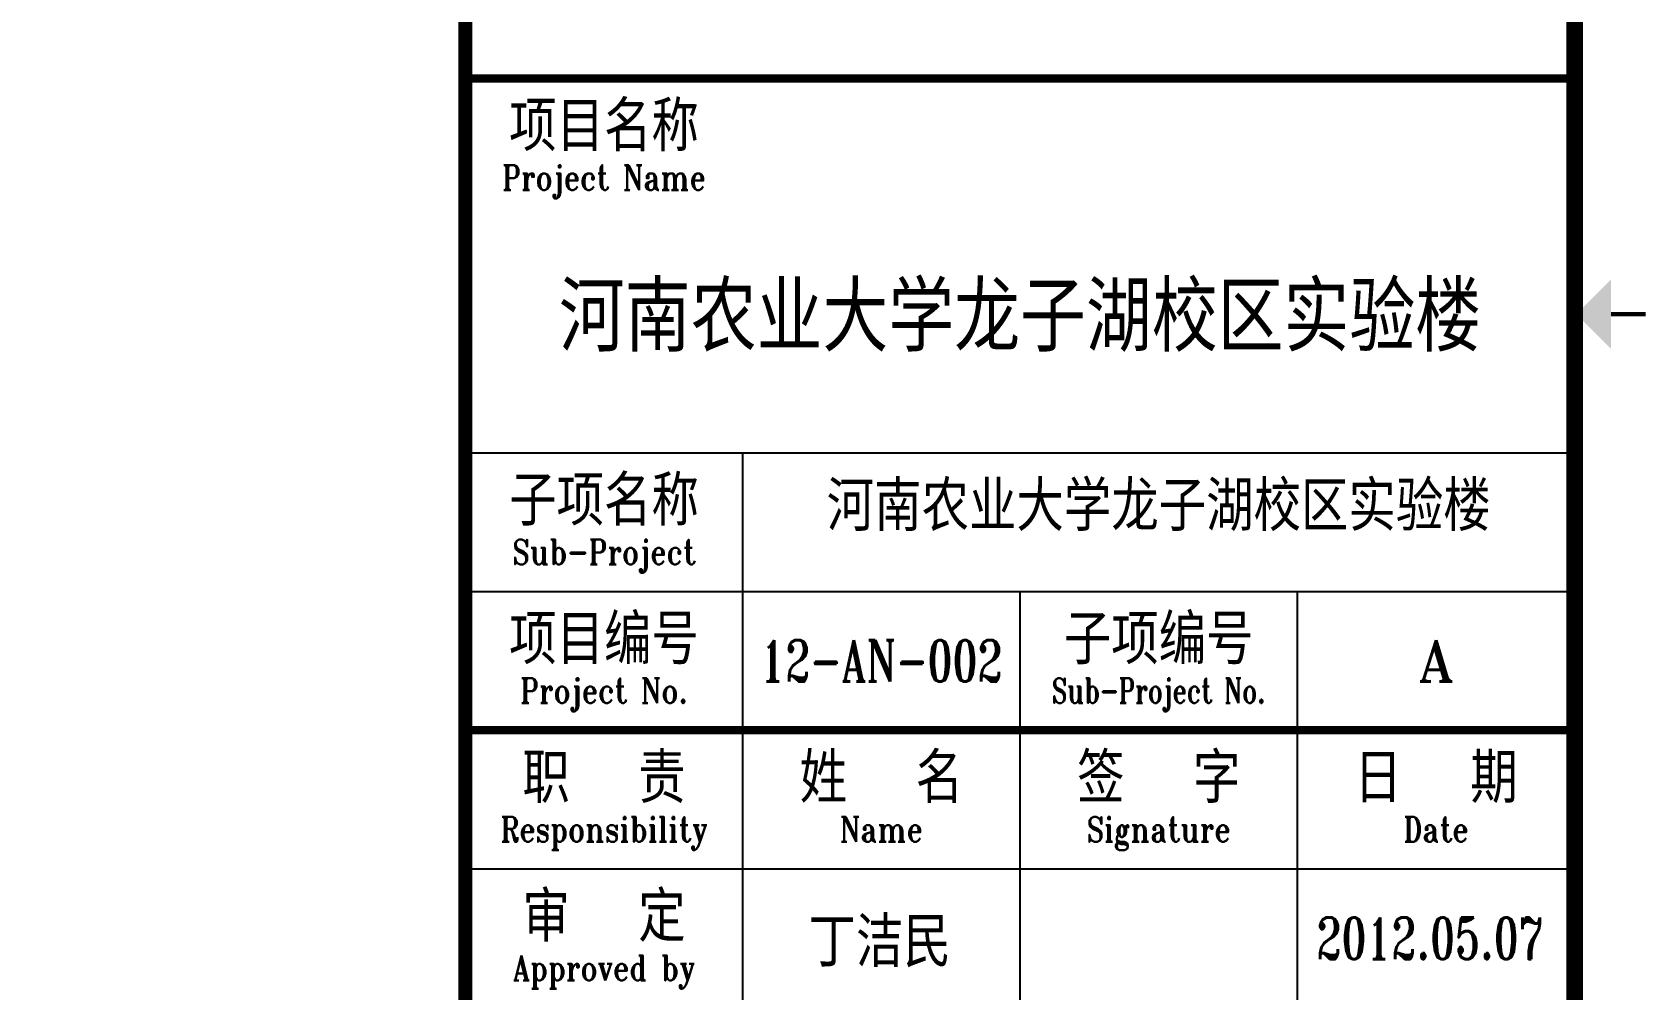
# Model space of a CAD drawing. Extents: x 0 to 125661, y -104936 to 8656.
# Drawn here: x 14395 to 16725, y -18794 to -17413 of the extents above; entities that cross this region are included whole.
import ezdxf
from ezdxf.enums import TextEntityAlignment as Align

# ---------------------------------------------------------------- set-up
doc = ezdxf.new("R2010")
doc.units = 0
doc.header["$LTSCALE"] = 800
doc.header["$MEASUREMENT"] = 0
doc.layers.get('0').update_dxf_attribs({"linetype": 'CONTINUOUS'})
doc.layers.add('TK', color=3, linetype='CONTINUOUS')
doc.layers.add('图框', color=107, linetype='CONTINUOUS')
doc.styles.add('TKZ1_tjhts.shx', font='tjromant.shx', dxfattribs={"bigfont": 'tjhts.shx'})
doc.styles.add('TKZ2_tjkts.shx', font='tjromant.shx', dxfattribs={"bigfont": 'tjkts.shx'})

# ---------------------------------------------------------------- blocks, each defined once
blk = doc.blocks.new('TJAD_TK_A1')
for p, q in [((1251.38, 643.45), (1331.38, 643.45)), ((1271.38, 513.45), (1271.38, 643.45)), ((1251.38, 633.45), (1331.38, 633.45)), ((1291.38, 513.45), (1291.38, 633.45)), ((1311.38, 513.45), (1311.38, 633.45)), ((1251.38, 613.45), (1331.38, 613.45))]:
    blk.add_line(p, q)
for points, const_width in [([(1251.38, 940.45), (1251.38, 366.45)], 1), ([(1251.38, 623.45), (1331.38, 623.45)], 0.6)]:
    blk.add_lwpolyline(points, dxfattribs=dict(const_width=const_width))
at = {"layer": '图框', "const_width": 1.2}
blk.add_lwpolyline([(1331.38, 940.45), (525.38, 940.45), (525.38, 366.45), (1331.38, 366.45)], close=True, dxfattribs=at)
at = {"layer": '图框'}
for points, const_width in [([(1251.38, 670.45), (1331.38, 670.45)], 0.6), ([(1333.99, 653.45), (1336.49, 653.45)], 0.3)]:
    blk.add_lwpolyline(points, dxfattribs=dict(at, const_width=const_width))
blk.add_solid([(1333.99, 650.95), (1333.99, 655.95), (1331.49, 653.45)], dxfattribs=at)
at = {"style": 'TKZ2_tjkts.shx'}
for s, p in [('项目名称', (1261.38, 667)), ('子项名称', (1261.38, 640)), ('项目编号', (1261.38, 630)), ('职  责', (1261.38, 620)), ('姓  名', (1281.38, 620)), ('签  字', (1301.38, 620)), ('日  期', (1321.38, 620)), ('审  定', (1261.38, 610))]:
    blk.add_text(s, height=3.6, dxfattribs=at).set_placement(p, align=Align.MIDDLE_CENTER)
at = {"style": 'TKZ2_tjkts.shx', "width": 0.8}
for s, p in [('Project Name', (1261.38, 663.3)), ('Sub-Project', (1261.38, 636.3)), ('Project No.', (1261.38, 626.3)), ('Responsibility', (1261.38, 616.3)), ('Name', (1281.38, 616.3)), ('Signature', (1301.38, 616.3)), ('Date', (1321.38, 616.3)), ('Approved by', (1261.38, 606.3))]:
    blk.add_text(s, height=1.8, dxfattribs=at).set_placement(p, align=Align.MIDDLE_CENTER)
at = {"layer": '图框', "style": 'TKZ2_tjkts.shx'}
blk.add_text('子项编号', height=3.6, dxfattribs=at).set_placement((1301.38, 630), align=Align.MIDDLE_CENTER)
at = {"layer": '图框', "style": 'TKZ2_tjkts.shx', "width": 0.7}
blk.add_text('Sub-Project No.', height=1.8, dxfattribs=at).set_placement((1301.38, 626.3), align=Align.MIDDLE_CENTER)

msp = doc.modelspace()

# ---------------------------------------------------------------- block references
at = {"layer": '图框', "xscale": 20, "yscale": 20, "zscale": 20}
msp.add_blockref('TJAD_TK_A1', (-10007.6, -30889), dxfattribs=at)

# ---------------------------------------------------------------- texts
at = {"layer": 'TK', "style": 'TKZ1_tjhts.shx'}
msp.add_text('丁洁民', height=72, dxfattribs=at).set_placement((15617.6, -18725.6), align=Align.MIDDLE_CENTER)
at = {"layer": '图框', "color": 3, "style": 'TKZ1_tjhts.shx'}
for s, height, p in [('河南农业大学龙子湖校区实验楼', 100, (15820, -17824.1)), ('河南农业大学龙子湖校区实验楼', 72, (16020, -18096.8)), ('A', 60, (16420, -18320))]:
    msp.add_text(s, height=height, dxfattribs=at).set_placement(p, align=Align.MIDDLE_CENTER)
at = {"layer": '图框', "color": 3, "style": 'TKZ1_tjhts.shx', "width": 0.7}
for s, p in [('12-AN-002', (15620, -18320)), ('2012.05.07', (16411.4, -18720))]:
    msp.add_text(s, height=60, dxfattribs=at).set_placement(p, align=Align.MIDDLE_CENTER)

doc.saveas('drawing.dxf')
